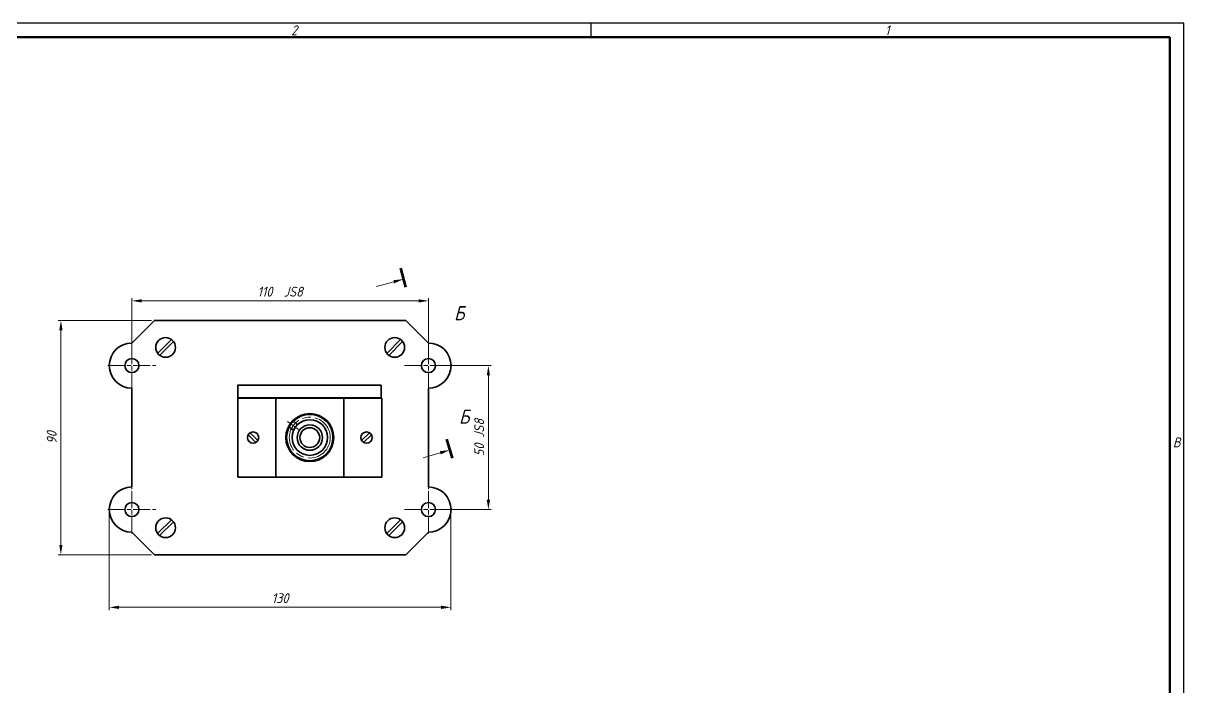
# Model space of a CAD drawing. Header units: millimetres. Extents: x 0 to 841, y 0 to 594.
# Drawn here: x 430 to 841, y 358.9 to 594 of the extents above; entities that cross this region are included whole.
import ezdxf
from ezdxf.enums import TextEntityAlignment as Align

# ---------------------------------------------------------------- set-up
doc = ezdxf.new("R2010")
doc.units = ezdxf.units.MM
doc.linetypes.add('AM_ISO08W050', pattern=[18, 12, -1.5, 3, -1.5])
doc.linetypes.add('AM_ISO08W050x2', pattern=[9, 6, -0.75, 1.5, -0.75])
for name, color, linetype, lineweight in [('AM_5', 3, 'Continuous', 15), ('AM_7', 4, 'AM_ISO08W050', 15), ('AM_BOR', 7, 'Continuous', 35), ('основные', 7, 'Continuous', 35), ('оч жирные', 7, 'Continuous', 70)]:
    doc.layers.add(name, color=color, linetype=linetype, lineweight=lineweight)
doc.styles.add('ACGOSTTS', font='geniso.shx', dxfattribs={"oblique": 15, "height": 3.5})
doc.styles.get("Standard").update_dxf_attribs({"font": 'GENISO.SHX', "oblique": 15})
doc.dimstyles.new('AM_GOST$0', dxfattribs={"dimtxt": 3.5, "dimasz": 3.5, "dimexe": 1, "dimexo": 1, "dimgap": 1.5, "dimtad": 1, "dimtoh": 1, "dimtxsty": 'Standard', "dimcen": 0, "dimclrd": 256, "dimclre": 256, "dimclrt": 2, "dimadec": 0, "dimazin": 2, "dimtp": 0.1, "dimtm": 0.1, "dimtfac": 0.71, "dimtmove": 0, "dimatfit": 3, "dimfxl": 1, "dimtolj": 1, "dimlwd": -1, "dimlwe": -1, "dimarcsym": 1})

# ---------------------------------------------------------------- blocks, each defined once
blk = doc.blocks.new('*D5')
at = {"layer": 'AM_5', "linetype": 'ByBlock', "transparency": 16777216}
for p, q in [((460.52, 420.71), (460.52, 386.08)), ((581.52, 420.71), (581.52, 386.08)), ((464.02, 387.08), (578.02, 387.08))]:
    blk.add_line(p, q, dxfattribs=at)
at = {"layer": 'AM_5', "transparency": 16777216}
for points in [[(464.02, 387.66), (464.02, 386.5), (460.52, 387.08)], [(578.02, 387.66), (578.02, 386.5), (581.52, 387.08)]]:
    blk.add_solid(points, dxfattribs=at)
at = {"layer": 'Defpoints', "color": 0, "transparency": 16777216}
for p in [(460.52, 421.71), (581.52, 421.71), (581.52, 387.08)]:
    blk.add_point(p, dxfattribs=at)
at = {"layer": 'AM_5', "color": 2, "transparency": 16777216, "insert": (521.02, 390.33), "char_height": 3.5, "attachment_point": 5}
blk.add_mtext('\\A1;130', dxfattribs=at)
blk = doc.blocks.new('*D6')
at = {"layer": 'AM_5', "linetype": 'ByBlock', "transparency": 16777216}
for p, q in [((475.52, 488.71), (442.39, 488.71)), ((443.39, 409.21), (443.39, 485.21)), ((475.52, 405.71), (442.39, 405.71))]:
    blk.add_line(p, q, dxfattribs=at)
at = {"layer": 'AM_5', "transparency": 16777216}
for points in [[(442.81, 485.21), (443.97, 485.21), (443.39, 488.71)], [(442.81, 409.21), (443.97, 409.21), (443.39, 405.71)]]:
    blk.add_solid(points, dxfattribs=at)
at = {"layer": 'Defpoints', "color": 0, "transparency": 16777216}
for p in [(443.39, 488.71), (476.52, 488.71), (476.52, 405.71)]:
    blk.add_point(p, dxfattribs=at)
at = {"layer": 'AM_5', "color": 2, "transparency": 16777216, "insert": (440.14, 447.21), "char_height": 3.5, "attachment_point": 5, "rotation": 90}
blk.add_mtext('\\A1;90', dxfattribs=at)
blk = doc.blocks.new('*D7')
at = {"layer": 'AM_5', "linetype": 'ByBlock', "transparency": 16777216}
for p, q in [((468.52, 473.71), (468.52, 496.64)), ((472.02, 495.64), (570.02, 495.64)), ((573.52, 473.71), (573.52, 496.64))]:
    blk.add_line(p, q, dxfattribs=at)
at = {"layer": 'AM_5', "transparency": 16777216}
for points in [[(472.02, 496.22), (472.02, 495.05), (468.52, 495.64)], [(570.02, 496.22), (570.02, 495.05), (573.52, 495.64)]]:
    blk.add_solid(points, dxfattribs=at)
at = {"layer": 'Defpoints', "color": 0, "transparency": 16777216}
for p in [(573.52, 495.64), (468.52, 472.71), (573.52, 472.71)]:
    blk.add_point(p, dxfattribs=at)
at = {"layer": 'AM_5', "color": 2, "transparency": 16777216, "insert": (521.02, 498.89), "char_height": 3.5, "attachment_point": 5}
blk.add_mtext('\\A1;110 {}{\\C2; JS8}', dxfattribs=at)
blk = doc.blocks.new('*D3')
at = {"layer": 'AM_5', "linetype": 'ByBlock', "transparency": 16777216}
for p, q in [((574.52, 472.71), (595.76, 472.71)), ((594.76, 469.21), (594.76, 425.21)), ((574.52, 421.71), (595.76, 421.71))]:
    blk.add_line(p, q, dxfattribs=at)
at = {"layer": 'AM_5', "transparency": 16777216}
for points in [[(594.18, 469.21), (595.35, 469.21), (594.76, 472.71)], [(594.18, 425.21), (595.35, 425.21), (594.76, 421.71)]]:
    blk.add_solid(points, dxfattribs=at)
at = {"layer": 'Defpoints', "color": 0, "transparency": 16777216}
for p in [(573.52, 472.71), (573.52, 421.71), (594.76, 421.71)]:
    blk.add_point(p, dxfattribs=at)
at = {"layer": 'AM_5', "color": 2, "transparency": 16777216, "insert": (591.51, 447.21), "char_height": 3.5, "attachment_point": 5, "rotation": 90}
blk.add_mtext('\\A1;50{}{\\C2; JS8}', dxfattribs=at)
blk = doc.blocks.new('GOST_A1_LANDSCAPE')
at = {"layer": 'AM_BOR', "color": 1, "lineweight": 25}
for p, q in [((841, 594), (0, 594)), ((631, 594), (631, 589)), ((841, 0), (841, 594))]:
    blk.add_line(p, q, dxfattribs=at)
at = {"layer": 'AM_BOR', "color": 7, "lineweight": 50}
for p, q in [((836, 589), (20, 589)), ((836, 5), (836, 589))]:
    blk.add_line(p, q, dxfattribs=at)
at = {"layer": 'AM_BOR', "color": 1, "lineweight": 25, "style": 'ACGOSTTS', "oblique": 15}
for s, p in [('2', (526, 591.5)), ('1', (736, 591.5)), ('B', (838.5, 445.5))]:
    blk.add_text(s, height=3.5, dxfattribs=at).set_placement(p, align=Align.MIDDLE_CENTER)

msp = doc.modelspace()

# ---------------------------------------------------------------- linework, layer by layer
at = {"layer": 'AM_5'}
for p, q in [((555.168, 500.736), (561.266, 502.394)), ((571.67, 440.049), (577.739, 441.81))]:
    msp.add_line(p, q, dxfattribs=at)
at = {"layer": 'AM_5', "linetype": 'Continuous'}
for points in [[(561.419, 501.831), (561.113, 502.957), (564.643, 503.312)], [(577.901, 441.25), (577.576, 442.37), (581.1, 442.785)]]:
    msp.add_trace(points, dxfattribs=at)
at = {"layer": 'AM_7', "linetype": 'AM_ISO08W050x2'}
for p, q in [((468.524, 464.212), (468.524, 481.212)), ((573.524, 464.212), (573.524, 481.212)), ((460.024, 472.712), (477.024, 472.712)), ((565.024, 472.712), (582.024, 472.712)), ((523.611, 452.872), (527.476, 450.112)), ((468.524, 413.212), (468.524, 430.212)), ((573.524, 413.212), (573.524, 430.212)), ((460.024, 421.712), (477.024, 421.712)), ((565.024, 421.712), (582.024, 421.712))]:
    msp.add_line(p, q, dxfattribs=at)
at = {"layer": 'AM_7'}
msp.add_circle((531.524, 447.212), 7.25, dxfattribs=at)
at = {"layer": 'основные'}
for p, q in [((482.563, 481.935), (477.653, 477.048)), ((478.359, 476.339), (483.269, 481.227)), ((563.69, 481.935), (558.779, 477.048)), ((559.485, 476.339), (564.395, 481.227)), ((506.024, 461.212), (506.024, 433.212)), ((557.024, 461.212), (506.024, 461.212)), ((519.524, 461.212), (519.524, 433.212)), ((543.524, 433.212), (543.524, 461.212)), ((557.024, 433.212), (557.024, 461.212)), ((512.455, 445.492), (509.71, 448.224)), ((510.416, 448.933), (513.161, 446.2)), ((552.633, 448.933), (549.888, 446.2)), ((550.593, 445.492), (553.338, 448.224)), ((506.024, 433.212), (557.024, 433.212)), ((506.024, 433.212), (557.024, 433.212)), ((482.563, 418.085), (477.653, 413.198)), ((478.359, 412.489), (483.269, 417.377)), ((563.69, 418.085), (558.779, 413.198)), ((559.485, 412.489), (564.395, 417.377))]:
    msp.add_line(p, q, dxfattribs=at)
for points in [[(468.524, 480.712), (476.524, 488.712), (565.524, 488.712), (573.524, 480.712)], [(468.524, 429.712), (468.524, 464.712)], [(573.524, 464.712), (573.524, 429.712)], [(573.524, 413.712), (573.524, 413.712), (565.524, 405.712), (476.524, 405.712), (468.524, 413.712)]]:
    msp.add_lwpolyline(points, dxfattribs=at)
msp.add_lwpolyline([(506.024, 461.312), (556.778, 461.312), (556.778, 465.752), (506.024, 465.752)], close=True, dxfattribs=at)
for centre, radius in [((480.461, 479.137), 3.5), ((561.587, 479.137), 3.5), ((468.524, 472.712), 2.5), ((573.524, 472.712), 2.5), ((531.524, 447.212), 8.5), ((531.524, 447.212), 8.2), ((531.524, 447.212), 6.3), ((511.435, 447.212), 2), ((531.524, 447.212), 4.5), ((531.524, 447.212), 3.5), ((551.613, 447.212), 2), ((468.524, 421.712), 2.5), ((573.524, 421.712), 2.5), ((480.461, 415.287), 3.5), ((561.587, 415.287), 3.5)]:
    msp.add_circle(centre, radius, dxfattribs=at)
for centre, radius, start, end in [((468.524, 472.712), 8, 90, 270), ((573.524, 472.712), 8, 270, 90), ((525.628, 451.431), 1.375, 6.64043, 94.30432), ((525.628, 451.431), 1.375, 194.51951, 282.1834), ((468.524, 421.712), 8, 90, 270), ((573.524, 421.712), 8, 270, 90)]:
    msp.add_arc(centre, radius, start, end, dxfattribs=at)
at = {"layer": 'оч жирные'}
for p, q in [((563.586, 507.202), (565.422, 500.447)), ((579.977, 446.656), (581.927, 439.933))]:
    msp.add_line(p, q, dxfattribs=at)

# ---------------------------------------------------------------- block references
at = {"lineweight": 0}
msp.add_blockref('GOST_A1_LANDSCAPE', (0, 0), dxfattribs=at)

# ---------------------------------------------------------------- texts
at = {"layer": 'основные', "char_height": 5, "attachment_point": 1}
for insert in [(582.615, 493.785), (584.344, 457.098)]:
    msp.add_mtext('Б', dxfattribs=dict(at, insert=insert))

# ---------------------------------------------------------------- dimensions: what is measured, and where the dimension line sits
at = {"layer": 'AM_5'}
for base, p1, p2, text, override, picture, middle in [((573.524, 495.638), (468.524, 472.712), (573.524, 472.712), '110 {}{\\C2; JS8}', {"dimpost": '', "dimtp": 0.027, "dimtm": 0.027, "dimtdec": 3, "dimtzin": 8}, '*D7', (521.024, 498.888)), ((581.524, 387.078), (460.524, 421.712), (581.524, 421.712), '130', {"dimpost": '', "dimtp": 0.1, "dimtm": 0.1, "dimtdec": 3, "dimtzin": 8}, '*D5', (521.024, 390.328))]:
    dim = msp.add_linear_dim(base=base, p1=p1, p2=p2, text=text, dimstyle='AM_GOST$0', override=override, dxfattribs=at)
    dim.commit()
    dim.dimension.update_dxf_attribs({"geometry": picture, "text_midpoint": middle})
dim = msp.add_linear_dim(base=(443.389, 488.712), p1=(476.524, 405.712), p2=(476.524, 488.712), angle=90, text='90', dimstyle='AM_GOST$0', override={"dimpost": ''}, dxfattribs=at)
dim.commit()
dim.dimension.update_dxf_attribs({"geometry": '*D6', "text_midpoint": (440.139, 447.212)})
dim = msp.add_linear_dim(base=(594.765, 421.712), p1=(573.524, 472.712), p2=(573.524, 421.712), angle=90, text='50{}{\\C2; JS8}', dimstyle='AM_GOST$0', override={"dimtp": 0.019, "dimtm": 0.019, "dimtdec": 3, "dimtzin": 8}, dxfattribs=at)
dim.commit()
dim.dimension.update_dxf_attribs({"geometry": '*D3', "text_midpoint": (594.765, 447.212), "dimtype": 160})

doc.saveas('drawing.dxf')
